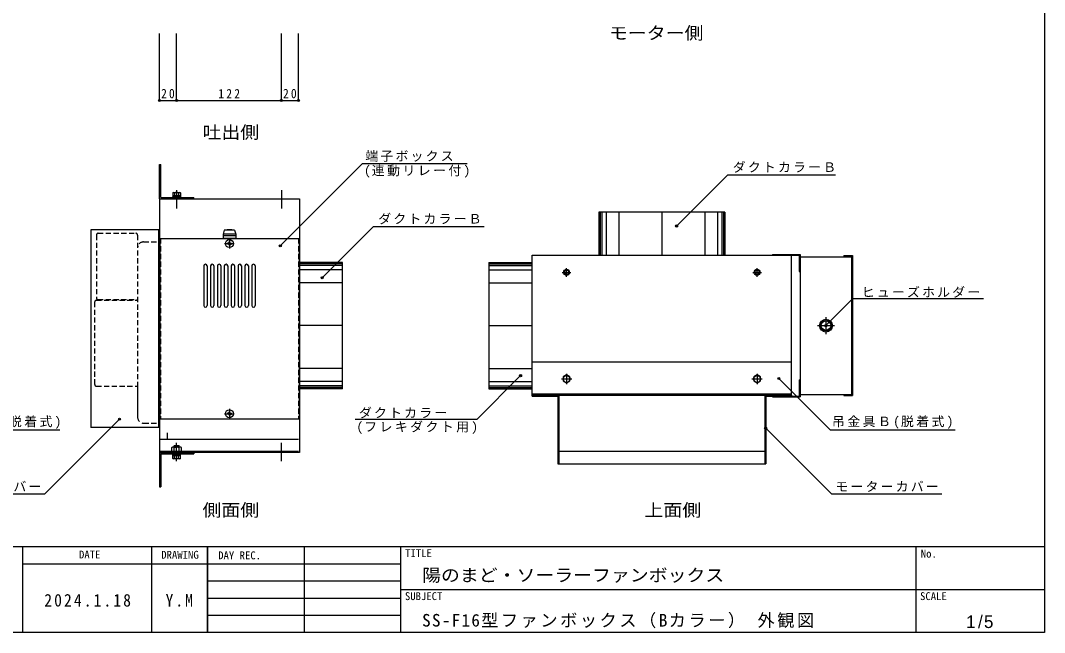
# Model space of a CAD drawing. Units: millimetres, scale not verified. Extents: x -1999 to 2121, y -738 to 667.
# Drawn here: x 928 to 2121, y -738 to -26 of the extents above; entities that cross this region are included whole.
import ezdxf
from ezdxf.enums import TextEntityAlignment as Align

# ---------------------------------------------------------------- set-up
doc = ezdxf.new("R2010")
doc.units = ezdxf.units.MM
doc.header["$LTSCALE"] = 5
doc.header["$PDMODE"] = 32
doc.header["$PDSIZE"] = 2.5
for name, pattern in [('CHAIN1', [8, 5, -1, 1, -1]), ('CHAIN2', [12, 9, -1, 1, -1]), ('DASHED1', [1.8, 1.2, -0.6])]:
    doc.linetypes.add(name, pattern=pattern)
doc.layers.add('0-0', color=7, linetype='Continuous')
doc.layers.add('F-0', color=2, linetype='Continuous')
doc.styles.add('１・５', font='')
doc.styles.add('ＭＳ ゴシック', font='')
doc.styles.get('１・５').set_extended_font_data('１・５')
doc.styles.get('ＭＳ ゴシック').set_extended_font_data('MS Gothic')

msp = doc.modelspace()

# ---------------------------------------------------------------- linework, layer by layer
at = {"layer": '0-0', "color": 4}
for p, q in [((1089.632, -118.786), (1089.632, -40.6)), ((1109.632, -118.786), (1109.632, -40.6)), ((1231.632, -118.786), (1231.632, -40.6)), ((1251.632, -118.786), (1251.632, -40.6)), ((1089.632, -118.786), (1109.632, -118.786)), ((1109.632, -118.786), (1231.632, -118.786)), ((1231.632, -118.786), (1251.632, -118.786)), ((1230.382, -287.91), (1326.054, -192.238)), ((1326.054, -192.238), (1447.85, -192.238)), ((1691.942, -264.932), (1751.765, -205.108)), ((1751.765, -205.108), (1876.869, -205.108)), ((1105.632, -225.948), (1105.013, -226.305)), ((1105.013, -226.305), (1105.013, -229.448)), ((1105.632, -225.948), (1113.632, -225.948)), ((1107.322, -226.305), (1107.322, -229.448)), ((1111.941, -226.305), (1111.941, -229.448)), ((1113.632, -225.948), (1114.251, -226.305)), ((1114.251, -226.305), (1114.251, -229.448)), ((1114.632, -230.748), (1104.632, -230.748)), ((1104.632, -230.748), (1104.632, -231.748)), ((1104.632, -231.748), (1114.632, -231.748)), ((1105.013, -229.448), (1114.251, -229.448)), ((1105.032, -229.448), (1114.232, -229.448)), ((1105.032, -229.448), (1105.032, -230.748)), ((1105.032, -230.748), (1114.232, -230.748)), ((1109.606, -229.448), (1109.258, -230.748)), ((1109.632, -230.248), (1109.632, -230.248)), ((1110.006, -229.448), (1109.658, -230.748)), ((1110.882, -230.248), (1110.882, -230.248)), ((1114.232, -229.448), (1114.232, -230.748)), ((1114.632, -231.748), (1114.632, -230.748)), ((1279.073, -325.089), (1338.897, -265.265)), ((1338.897, -265.265), (1467.748, -265.265)), ((1170.028, -284.842), (1168.909, -284.858)), ((1170.028, -285.854), (1168.909, -285.837)), ((1170.028, -284.842), (1170.434, -284.653)), ((1170.028, -285.854), (1170.434, -286.042)), ((1170.622, -284.248), (1170.434, -284.653)), ((1170.622, -286.448), (1170.434, -286.042)), ((1170.622, -284.248), (1170.639, -283.129)), ((1171.634, -284.248), (1171.618, -283.129)), ((1171.634, -284.248), (1171.823, -284.653)), ((1171.634, -286.448), (1171.823, -286.042)), ((1172.228, -284.842), (1171.823, -284.653)), ((1172.228, -285.854), (1171.823, -286.042)), ((1172.228, -284.842), (1173.348, -284.858)), ((1172.228, -285.854), (1173.348, -285.837)), ((1170.622, -286.448), (1170.639, -287.567)), ((1171.634, -286.448), (1171.618, -287.567)), ((1897.349, -349.296), (1865.784, -380.861)), ((1897.349, -349.296), (2049.511, -349.296)), ((1510.246, -439.074), (1459.134, -490.185)), ((1811.124, -442.304), (1870.948, -502.127)), ((1170.028, -482.842), (1168.909, -482.858)), ((1170.028, -483.854), (1168.909, -483.837)), ((1170.028, -482.842), (1170.434, -482.653)), ((1170.028, -483.854), (1170.434, -484.042)), ((1170.622, -482.248), (1170.434, -482.653)), ((1170.622, -484.448), (1170.434, -484.042)), ((1170.622, -482.248), (1170.639, -481.129)), ((1170.622, -484.448), (1170.639, -485.567)), ((1171.634, -482.248), (1171.618, -481.129)), ((1171.634, -484.448), (1171.618, -485.567)), ((1171.634, -482.248), (1171.823, -482.653)), ((1171.634, -484.448), (1171.823, -484.042)), ((1172.228, -482.842), (1171.823, -482.653)), ((1172.228, -483.854), (1171.823, -484.042)), ((1172.228, -482.842), (1173.348, -482.858)), ((1172.228, -483.854), (1173.348, -483.837)), ((1043.147, -489.777), (956.183, -576.741)), ((1459.134, -490.185), (1317.464, -490.185)), ((1795.784, -500.209), (1872.316, -576.741)), ((828.037, -502.127), (973.657, -502.127)), ((1870.948, -502.127), (2016.568, -502.127)), ((1114.532, -522.348), (1104.732, -522.348)), ((1106.632, -520.789), (1107.173, -520.248)), ((1106.632, -520.789), (1112.632, -520.789)), ((1106.632, -522.348), (1106.632, -520.789)), ((1106.745, -527.348), (1106.745, -522.852)), ((1107.173, -520.248), (1112.09, -520.248)), ((1107.173, -522.348), (1107.173, -520.248)), ((1108.382, -520.248), (1108.382, -520.248)), ((1109.632, -520.248), (1109.632, -520.248)), ((1112.09, -520.248), (1112.632, -520.789)), ((1112.09, -522.348), (1112.09, -520.248)), ((1112.519, -527.348), (1112.519, -522.852)), ((1112.632, -522.348), (1112.632, -520.789)), ((1115.405, -527.348), (1103.858, -527.348)), ((1114.632, -529.948), (1104.632, -529.948)), ((1104.632, -529.948), (1104.632, -530.948)), ((1104.632, -530.948), (1114.632, -530.948)), ((1105.013, -535.391), (1105.013, -532.248)), ((1114.251, -532.248), (1105.013, -532.248)), ((1105.632, -535.748), (1105.013, -535.391)), ((1114.232, -530.948), (1105.032, -530.948)), ((1105.032, -532.248), (1105.032, -530.948)), ((1114.232, -532.248), (1105.032, -532.248)), ((1113.632, -535.748), (1105.632, -535.748)), ((1107.322, -535.391), (1107.322, -532.248)), ((1108.382, -531.448), (1108.382, -531.448)), ((1109.258, -532.248), (1109.606, -530.948)), ((1109.632, -531.448), (1109.632, -531.448)), ((1109.658, -532.248), (1110.006, -530.948)), ((1111.941, -535.391), (1111.941, -532.248)), ((1113.632, -535.748), (1114.251, -535.391)), ((1114.232, -532.248), (1114.232, -530.948)), ((1114.251, -535.391), (1114.251, -532.248)), ((1114.632, -530.948), (1114.632, -529.948)), ((827.126, -576.741), (956.183, -576.741)), ((1872.316, -576.741), (2000.733, -576.741))]:
    msp.add_line(p, q, dxfattribs=at)
at = {"layer": '0-0'}
for p, q in [((1091.232, -231.748), (1091.232, -193.348)), ((1089.632, -233.348), (1089.632, -268.348)), ((1089.632, -233.348), (1089.632, -502.348)), ((1089.632, -233.348), (1129.632, -233.348)), ((1091.232, -231.748), (1129.632, -231.748)), ((1129.632, -233.348), (1129.632, -231.748)), ((1601.484, -248.848), (1601.484, -298.848)), ((1601.784, -248.848), (1601.784, -298.848)), ((1602.784, -248.848), (1602.784, -298.848)), ((1604.784, -248.848), (1604.784, -298.848)), ((1609.784, -248.848), (1609.784, -298.848)), ((1624.784, -248.848), (1624.784, -298.848)), ((1674.784, -248.848), (1674.784, -298.848)), ((1674.784, -248.848), (1674.784, -298.848)), ((1674.784, -248.848), (1674.784, -298.848)), ((1724.784, -248.848), (1724.784, -298.848)), ((1739.784, -248.848), (1739.784, -298.848)), ((1744.784, -248.848), (1744.784, -298.848)), ((1746.784, -248.848), (1746.784, -298.848)), ((1747.784, -248.848), (1747.784, -298.848)), ((1748.084, -248.848), (1748.084, -298.848)), ((1748.284, -248.848), (1748.284, -298.848)), ((1088.632, -269.348), (1088.632, -499.348)), ((1089.632, -268.348), (1089.632, -528.348)), ((1177.132, -269.848), (1178.632, -274.348)), ((1089.882, -279.348), (1252.382, -279.348)), ((1089.882, -279.348), (1089.882, -489.348)), ((1178.632, -274.348), (1163.632, -274.348)), ((1163.632, -274.348), (1163.632, -276.348)), ((1163.632, -276.348), (1163.632, -279.348)), ((1178.632, -276.348), (1163.632, -276.348)), ((1178.632, -274.348), (1178.632, -276.348)), ((1252.382, -279.348), (1252.382, -489.348)), ((1803.784, -297.848), (1803.784, -298.848)), ((1803.784, -297.848), (1835.784, -297.848)), ((1835.784, -297.848), (1835.784, -463.848)), ((1302.632, -307.548), (1252.632, -307.548)), ((1302.632, -307.848), (1252.632, -307.848)), ((1302.632, -308.848), (1252.632, -308.848)), ((1473.284, -307.348), (1523.284, -307.348)), ((1473.284, -307.548), (1523.284, -307.548)), ((1473.284, -307.848), (1523.284, -307.848)), ((1473.284, -308.848), (1523.284, -308.848)), ((1523.284, -300.848), (1523.784, -300.848)), ((1523.284, -300.848), (1523.284, -460.848)), ((1523.784, -298.848), (1834.784, -298.848)), ((1523.784, -461.848), (1523.784, -298.848)), ((1825.784, -461.848), (1825.784, -298.848)), ((1835.784, -300.848), (1895.784, -300.848)), ((1886.784, -299.348), (1886.784, -300.348)), ((1886.784, -300.348), (1895.784, -300.348)), ((1895.784, -300.348), (1895.784, -461.348)), ((1141.132, -311.348), (1141.132, -357.348)), ((1145.132, -311.348), (1145.132, -357.348)), ((1149.132, -311.348), (1149.132, -357.348)), ((1153.132, -311.348), (1153.132, -357.348)), ((1157.132, -311.348), (1157.132, -357.348)), ((1161.132, -311.348), (1161.132, -357.348)), ((1165.132, -311.348), (1165.132, -357.348)), ((1169.132, -311.348), (1169.132, -357.348)), ((1173.132, -311.348), (1173.132, -357.348)), ((1177.132, -311.348), (1177.132, -357.348)), ((1181.132, -311.348), (1181.132, -357.348)), ((1185.132, -311.348), (1185.132, -357.348)), ((1189.132, -311.348), (1189.132, -357.348)), ((1193.132, -311.348), (1193.132, -357.348)), ((1197.132, -311.348), (1197.132, -357.348)), ((1201.132, -311.348), (1201.132, -357.348)), ((1302.632, -310.848), (1252.632, -310.848)), ((1302.632, -315.848), (1252.632, -315.848)), ((1473.284, -310.848), (1523.284, -310.848)), ((1473.284, -315.848), (1523.284, -315.848)), ((1302.632, -330.848), (1252.632, -330.848)), ((1473.284, -330.848), (1523.284, -330.848)), ((1302.632, -380.848), (1252.632, -380.848)), ((1302.632, -380.848), (1252.632, -380.848)), ((1473.284, -380.848), (1523.284, -380.848)), ((1523.784, -422.848), (1825.784, -422.848)), ((1302.632, -430.848), (1252.632, -430.848)), ((1473.284, -430.848), (1523.284, -430.848)), ((1563.784, -438.229), (1559.784, -440.538)), ((1559.784, -440.538), (1559.784, -445.157)), ((1567.784, -440.538), (1563.784, -438.229)), ((1785.784, -438.229), (1781.784, -440.538)), ((1781.784, -440.538), (1781.784, -445.157)), ((1789.784, -440.538), (1785.784, -438.229)), ((1302.632, -445.848), (1252.632, -445.848)), ((1302.632, -450.848), (1252.632, -450.848)), ((1302.632, -452.848), (1252.632, -452.848)), ((1473.284, -445.848), (1523.284, -445.848)), ((1473.284, -450.848), (1523.284, -450.848)), ((1473.284, -452.848), (1523.284, -452.848)), ((1559.784, -445.157), (1563.784, -447.467)), ((1781.784, -445.157), (1785.784, -447.467)), ((1834.784, -443.848), (1835.784, -443.848)), ((1834.784, -443.848), (1834.784, -462.848)), ((1302.632, -453.848), (1252.632, -453.848)), ((1302.632, -454.148), (1252.632, -454.148)), ((1302.632, -454.348), (1252.632, -454.348)), ((1473.284, -453.848), (1523.284, -453.848)), ((1473.284, -454.148), (1523.284, -454.148)), ((1523.284, -460.848), (1523.784, -460.848)), ((1523.784, -460.248), (1825.784, -460.248)), ((1523.784, -461.848), (1523.784, -462.848)), ((1523.784, -461.848), (1825.784, -461.848)), ((1523.784, -462.848), (1523.784, -461.848)), ((1554.784, -461.848), (1554.784, -541.848)), ((1794.784, -461.848), (1794.784, -541.848)), ((1795.784, -462.848), (1795.784, -541.848)), ((1795.784, -462.848), (1834.784, -462.848)), ((1825.784, -461.848), (1825.784, -462.848)), ((1825.784, -462.848), (1825.784, -461.848)), ((1835.784, -460.848), (1895.784, -460.848)), ((1886.784, -461.348), (1886.784, -462.348)), ((1886.784, -461.348), (1895.784, -461.348)), ((1886.784, -462.348), (1896.784, -462.348)), ((1089.632, -499.348), (1009.632, -499.348)), ((1089.882, -489.348), (1252.382, -489.348)), ((1089.632, -502.348), (1089.632, -528.348)), ((1099.132, -513.098), (1099.132, -505.598)), ((1251.632, -513.348), (1089.632, -513.348)), ((1251.632, -527.348), (1089.632, -527.348)), ((1089.632, -528.348), (1089.632, -568.348)), ((1091.232, -529.948), (1091.232, -568.348)), ((1091.232, -529.948), (1129.632, -529.948)), ((1554.784, -526.848), (1794.784, -526.848)), ((1553.784, -541.848), (1795.784, -541.848)), ((1089.632, -568.348), (1091.232, -568.348))]:
    msp.add_line(p, q, dxfattribs=at)
at = {"layer": '0-0', "color": 4, "linetype": 'CHAIN1'}
for p, q in [((1109.632, -222.948), (1109.632, -244.448)), ((1231.632, -222.948), (1231.632, -244.448)), ((1166.128, -285.348), (1176.128, -285.348)), ((1166.132, -285.348), (1176.132, -285.348)), ((1171.128, -280.348), (1171.128, -290.348)), ((1171.132, -280.348), (1171.132, -290.348)), ((1558.784, -318.848), (1568.784, -318.848)), ((1563.784, -323.848), (1563.784, -313.848)), ((1780.784, -318.848), (1790.784, -318.848)), ((1785.784, -323.848), (1785.784, -313.848)), ((1855.973, -380.848), (1875.973, -380.848)), ((1865.973, -370.848), (1865.973, -390.848)), ((1563.784, -436.848), (1563.784, -448.848)), ((1785.784, -436.848), (1785.784, -448.848)), ((1557.784, -442.848), (1569.784, -442.848)), ((1779.784, -442.848), (1791.784, -442.848)), ((1166.128, -483.348), (1176.128, -483.348)), ((1166.132, -483.348), (1176.132, -483.348)), ((1171.128, -478.348), (1171.128, -488.348)), ((1171.132, -478.348), (1171.132, -488.348)), ((1109.632, -538.748), (1109.632, -517.248)), ((1231.632, -538.748), (1231.632, -517.248))]:
    msp.add_line(p, q, dxfattribs=at)
at = {"layer": '0-0', "linetype": 'DASHED1'}
for p, q in [((1018.132, -273.348), (1062.132, -273.348)), ((1018.132, -273.348), (1062.132, -273.348)), ((1016.132, -275.348), (1016.132, -348.348)), ((1016.132, -275.348), (1016.132, -348.348)), ((1064.132, -275.348), (1064.132, -487.348)), ((1064.132, -275.348), (1064.132, -290.348)), ((1071.132, -283.348), (1089.632, -283.348)), ((1071.132, -283.348), (1089.632, -283.348)), ((1090.882, -279.348), (1090.882, -489.348)), ((1251.382, -279.348), (1251.382, -489.348)), ((1014.132, -353.348), (1014.132, -449.348)), ((1014.132, -353.348), (1014.132, -449.348)), ((1016.132, -351.348), (1064.132, -351.348)), ((1016.132, -351.348), (1064.132, -351.348)), ((1018.132, -350.348), (1064.132, -350.348)), ((1018.132, -350.348), (1064.132, -350.348)), ((1064.132, -350.348), (1064.132, -351.348)), ((1016.132, -451.348), (1064.132, -451.348)), ((1016.132, -451.348), (1064.132, -451.348)), ((1064.132, -451.348), (1064.132, -487.348)), ((1071.132, -494.348), (1089.632, -494.348)), ((1071.132, -494.348), (1089.632, -494.348))]:
    msp.add_line(p, q, dxfattribs=at)
at = {"layer": '0-0', "color": 4, "linetype": 'CHAIN2'}
for p, q in [((1165.478, -285.348), (1176.778, -285.348)), ((1171.128, -279.348), (1171.128, -290.998)), ((1165.478, -483.348), (1176.778, -483.348)), ((1171.128, -477.698), (1171.128, -488.998))]:
    msp.add_line(p, q, dxfattribs=at)
at = {"layer": '0-0'}
for points in [[(1089.632, -233.348), (1089.632, -193.348), (1091.232, -193.348)], [(1089.632, -233.348), (1252.632, -233.348), (1252.632, -528.348), (1089.632, -528.348)], [(1748.284, -248.848), (1601.284, -248.848), (1601.284, -298.848)], [(1089.632, -269.348), (1009.632, -269.348), (1009.632, -499.348)], [(1177.132, -269.848), (1165.132, -269.848), (1163.632, -274.348)], [(1178.632, -276.348), (1178.632, -279.348), (1163.632, -279.348)], [(1302.632, -454.348), (1302.632, -307.348), (1252.632, -307.348)], [(1473.284, -307.348), (1473.284, -454.348), (1523.284, -454.348)], [(1834.784, -298.848), (1834.784, -317.848), (1835.784, -317.848)], [(1886.784, -299.348), (1896.784, -299.348), (1896.784, -462.348)], [(1563.784, -447.467), (1567.784, -445.157), (1567.784, -440.538)], [(1785.784, -447.467), (1789.784, -445.157), (1789.784, -440.538)], [(1523.784, -462.848), (1553.784, -462.848), (1553.784, -541.848)], [(1803.784, -462.848), (1803.784, -463.848), (1835.784, -463.848)], [(1089.632, -528.348), (1129.632, -528.348), (1129.632, -529.948)]]:
    msp.add_lwpolyline(points, dxfattribs=at)
at = {"layer": '0-0', "color": 4}
for points in [[(1103.858, -527.348), (1103.858, -522.852), (1104.732, -522.348)], [(1115.405, -527.348), (1115.405, -522.852), (1114.532, -522.348)]]:
    msp.add_lwpolyline(points, dxfattribs=at)
for centre in [(1171.128, -285.348), (1171.128, -483.348)]:
    msp.add_circle(centre, 4.65, dxfattribs=at)
at = {"layer": '0-0'}
for centre, radius in [((1563.784, -318.848), 3.5), ((1563.784, -318.848), 2.5), ((1785.784, -318.848), 3.5), ((1785.784, -318.848), 2.5), ((1865.973, -380.848), 7.5), ((1865.973, -380.848), 6), ((1865.973, -380.848), 5.5), ((1563.784, -442.848), 4), ((1785.784, -442.848), 4)]:
    msp.add_circle(centre, radius, dxfattribs=at)
at = {"layer": '0-0', "color": 4}
for centre, radius, start, end in [((1106.168, -227.992), 2.045, 55.61575, 124.38423), ((1109.632, -233.591), 7.643, 72.41203, 107.58795), ((1113.096, -227.992), 2.045, 55.61575, 124.38423), ((1171.128, -285.348), 2.273, 167.56226, 192.43773), ((1171.128, -285.348), 2.273, 77.56226, 102.43773), ((1171.128, -285.348), 2.273, 347.56226, 12.43773), ((1171.128, -285.348), 2.273, 257.56226, 282.43773), ((1171.128, -483.348), 2.273, 167.56226, 192.43773), ((1171.128, -483.348), 2.273, 77.56226, 102.43773), ((1171.128, -483.348), 2.273, 257.56226, 282.43773), ((1171.128, -483.348), 2.273, 347.56226, 12.43773), ((1105.302, -524.961), 2.556, 55.61586, 124.38412), ((1109.632, -531.959), 9.553, 72.41209, 107.58789), ((1113.962, -524.961), 2.556, 55.61586, 124.38412), ((1106.168, -533.703), 2.045, 235.61575, 304.38423), ((1109.632, -528.105), 7.643, 252.41203, 287.58795), ((1113.096, -533.703), 2.045, 235.61575, 304.38423)]:
    msp.add_arc(centre, radius, start, end, dxfattribs=at)
at = {"layer": '0-0', "linetype": 'DASHED1'}
for centre, radius, start, end in [((1018.132, -275.348), 2, 90, 180), ((1018.132, -275.348), 2, 90, 180), ((1062.132, -275.348), 2, 0, 90), ((1062.132, -275.348), 2, 0, 90), ((1071.132, -290.348), 7, 90, 180), ((1071.132, -290.348), 7, 90, 180), ((1016.132, -353.348), 2, 90, 180), ((1016.132, -353.348), 2, 90, 180), ((1018.132, -348.348), 2, 180, 270), ((1018.132, -348.348), 2, 180, 270), ((1016.132, -449.348), 2, 180, 270), ((1016.132, -449.348), 2, 180, 270), ((1071.132, -487.348), 7, 180, 270), ((1071.132, -487.348), 7, 180, 270)]:
    msp.add_arc(centre, radius, start, end, dxfattribs=at)
at = {"layer": '0-0'}
for centre, radius, start, end in [((1171.132, -299.848), 30.5, 79.61114, 100.38886), ((1143.132, -311.348), 2, 0, 180), ((1151.132, -311.348), 2, 0, 180), ((1159.132, -311.348), 2, 0, 180), ((1167.132, -311.348), 2, 0, 180), ((1175.132, -311.348), 2, 0, 180), ((1183.132, -311.348), 2, 0, 180), ((1191.132, -311.348), 2, 0, 180), ((1199.132, -311.348), 2, 0, 180), ((1143.132, -357.348), 2, 180, 0), ((1151.132, -357.348), 2, 180, 0), ((1159.132, -357.348), 2, 180, 0), ((1167.132, -357.348), 2, 180, 0), ((1175.132, -357.348), 2, 180, 0), ((1183.132, -357.348), 2, 180, 0), ((1191.132, -357.348), 2, 180, 0), ((1199.132, -357.348), 2, 180, 0)]:
    msp.add_arc(centre, radius, start, end, dxfattribs=at)
at = {"layer": '0-0', "color": 5}
for p in [(1089.632, -118.786), (1109.632, -118.786), (1231.632, -118.786), (1251.632, -118.786), (1691.942, -264.932), (1230.382, -287.91), (1279.073, -325.089), (1865.784, -380.861), (1510.246, -439.074), (1811.124, -442.304), (1043.147, -489.777), (1795.784, -500.209)]:
    msp.add_point(p, dxfattribs=at)
at = {"layer": 'F-0', "color": 5}
for p, q in [((2120.519, 666.911), (2120.519, -738.089)), ((100.519, -638.089), (2120.519, -638.089)), ((2120.519, -738.089), (100.519, -738.089))]:
    msp.add_line(p, q, dxfattribs=at)
at = {"layer": 'F-0'}
for p, q in [((930.519, -738.089), (930.519, -638.089)), ((1080.519, -638.089), (1080.519, -738.089)), ((1145.519, -738.089), (1145.519, -638.089)), ((1370.519, -638.089), (1370.519, -738.089)), ((1970.519, -638.089), (1970.519, -738.089)), ((930.519, -658.089), (1145.519, -658.089)), ((1145.519, -658.089), (1370.519, -658.089)), ((1145.519, -678.089), (1370.519, -678.089)), ((1370.519, -688.089), (2120.519, -688.089)), ((1145.519, -698.089), (1370.519, -698.089)), ((1145.519, -718.089), (1370.519, -718.089))]:
    msp.add_line(p, q, dxfattribs=at)
at = {"layer": 'F-0', "color": 7}
for p, q in [((1145.519, -638.089), (1145.519, -738.089)), ((1258.019, -638.089), (1258.019, -738.089))]:
    msp.add_line(p, q, dxfattribs=at)

# ---------------------------------------------------------------- texts
at = {"layer": '0-0', "style": 'ＭＳ ゴシック', "width": 1.1}
for s, p in [('モーター側', (1613.238, -51.93)), ('吐出側', (1139.74, -167.461)), ('側面側', (1139.74, -607.278)), ('上面側', (1654.593, -607.278))]:
    msp.add_text(s, height=14.66, dxfattribs=at).set_placement(p, align=Align.BOTTOM_LEFT)
at = {"layer": '0-0', "char_height": 11, "attachment_point": 7, "style": 'ＭＳ ゴシック'}
for s, insert in [('\\T1.36;\\W0.9;20', (1091.507, -116.286)), ('\\T1.38;\\W0.9;122', (1158.132, -116.286)), ('\\T1.36;\\W0.9;20', (1233.507, -116.286)), ('\\T1.17;端子ボックス', (1329.422, -190.147)), ('\\T1.17;ダクトカラーＢ', (1757.358, -202.816)), ('\\T1.19;(連動リレー付)', (1328.032, -208.658)), ('\\T1.17;ダクトカラーＢ', (1344.49, -262.973)), ('\\T1.17;ヒューズホルダー', (1907.674, -348.354)), ('\\T1.17;ダクトカラー', (1321.995, -488.802)), ('\\T1.19;吊金具Ａ(脱着式)', (833.887, -500.909)), ('\\T1.19;吊金具Ｂ(脱着式)', (1872.935, -500.793)), ('\\T1.19;(フレキダクト用)', (1319.178, -506.973)), ('\\T1.17;モーターカバー', (831.723, -574.354)), ('\\T1.17;モーターカバー', (1876.914, -574.354))]:
    msp.add_mtext(s, dxfattribs=dict(at, insert=insert))
at = {"layer": 'F-0', "color": 4, "style": 'ＭＳ ゴシック'}
for s, p in [('DATE', (995.856, -654.653)), ('DRAWING', (1091.675, -654.928)), ('DAY REC.', (1158.019, -655.589)), ('TITLE', (1375.78, -652.986)), ('No.', (1976.405, -653.671)), ('SUBJECT', (1375.519, -703.089)), ('SCALE', (1975.519, -703.089))]:
    msp.add_text(s, height=9.164, dxfattribs=at).set_placement(p, align=Align.BOTTOM_LEFT)
at = {"layer": 'F-0', "color": 7, "style": 'ＭＳ ゴシック', "width": 1.1}
msp.add_text('陽のまど・ソーラーファンボックス', height=14.66, dxfattribs=at).set_placement((1395.519, -683.089), align=Align.BOTTOM_LEFT)
at = {"layer": 'F-0', "color": 7, "char_height": 14.66, "attachment_point": 7}
for s, insert, style in [('\\T1.28;\\W0.9;2024.1.18', (955.519, -708.089), 'ＭＳ ゴシック'), ('\\T1.27;\\W0.9;Y.M', (1096.769, -708.089), 'ＭＳ ゴシック'), ('\\T1.15;SS-F16型ファンボックス（Bカラー）\\~外観図', (1395.519, -733.089), 'ＭＳ ゴシック'), ('\\T1.27;1/5', (2029.269, -733.089), '１・５')]:
    msp.add_mtext(s, dxfattribs=dict(at, insert=insert, style=style))

doc.saveas('drawing.dxf')
